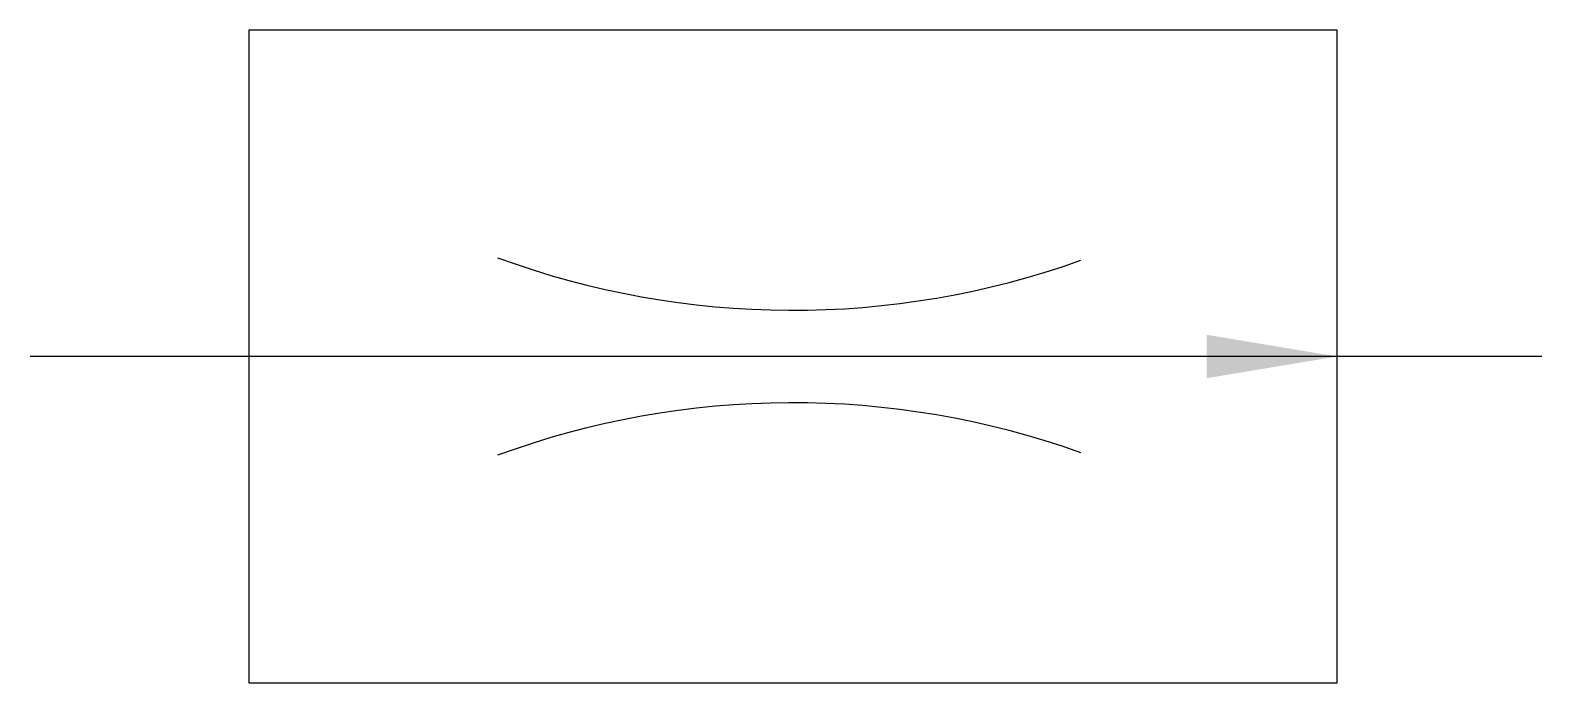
# Model space of a CAD drawing. Extents: x 8 to 28.8, y -4.5 to 4.5.
import ezdxf

# ---------------------------------------------------------------- set-up
doc = ezdxf.new("R2010")
doc.units = 0
doc.layers.add('2', color=1, linetype='CONTINUOUS')

msp = doc.modelspace()

# ---------------------------------------------------------------- linework, layer by layer
at = {"layer": '2', "color": 0}
msp.add_line((28.823, 0), (7.99, 0), dxfattribs=at)
msp.add_lwpolyline([(11.003, 4.5), (11.003, -4.5), (26.003, -4.5), (26.003, 4.5)], close=True, dxfattribs=at)
for centre, start, end in [((18.499, 12.421), 249.8055, 289.6878), ((18.499, -12.421), 70.3122, 110.1945)]:
    msp.add_arc(centre, 11.783, start, end, dxfattribs=at)
msp.add_solid([(24.203, 0.3), (24.203, -0.3), (26.003, 0)], dxfattribs=at)

doc.saveas('drawing.dxf')
